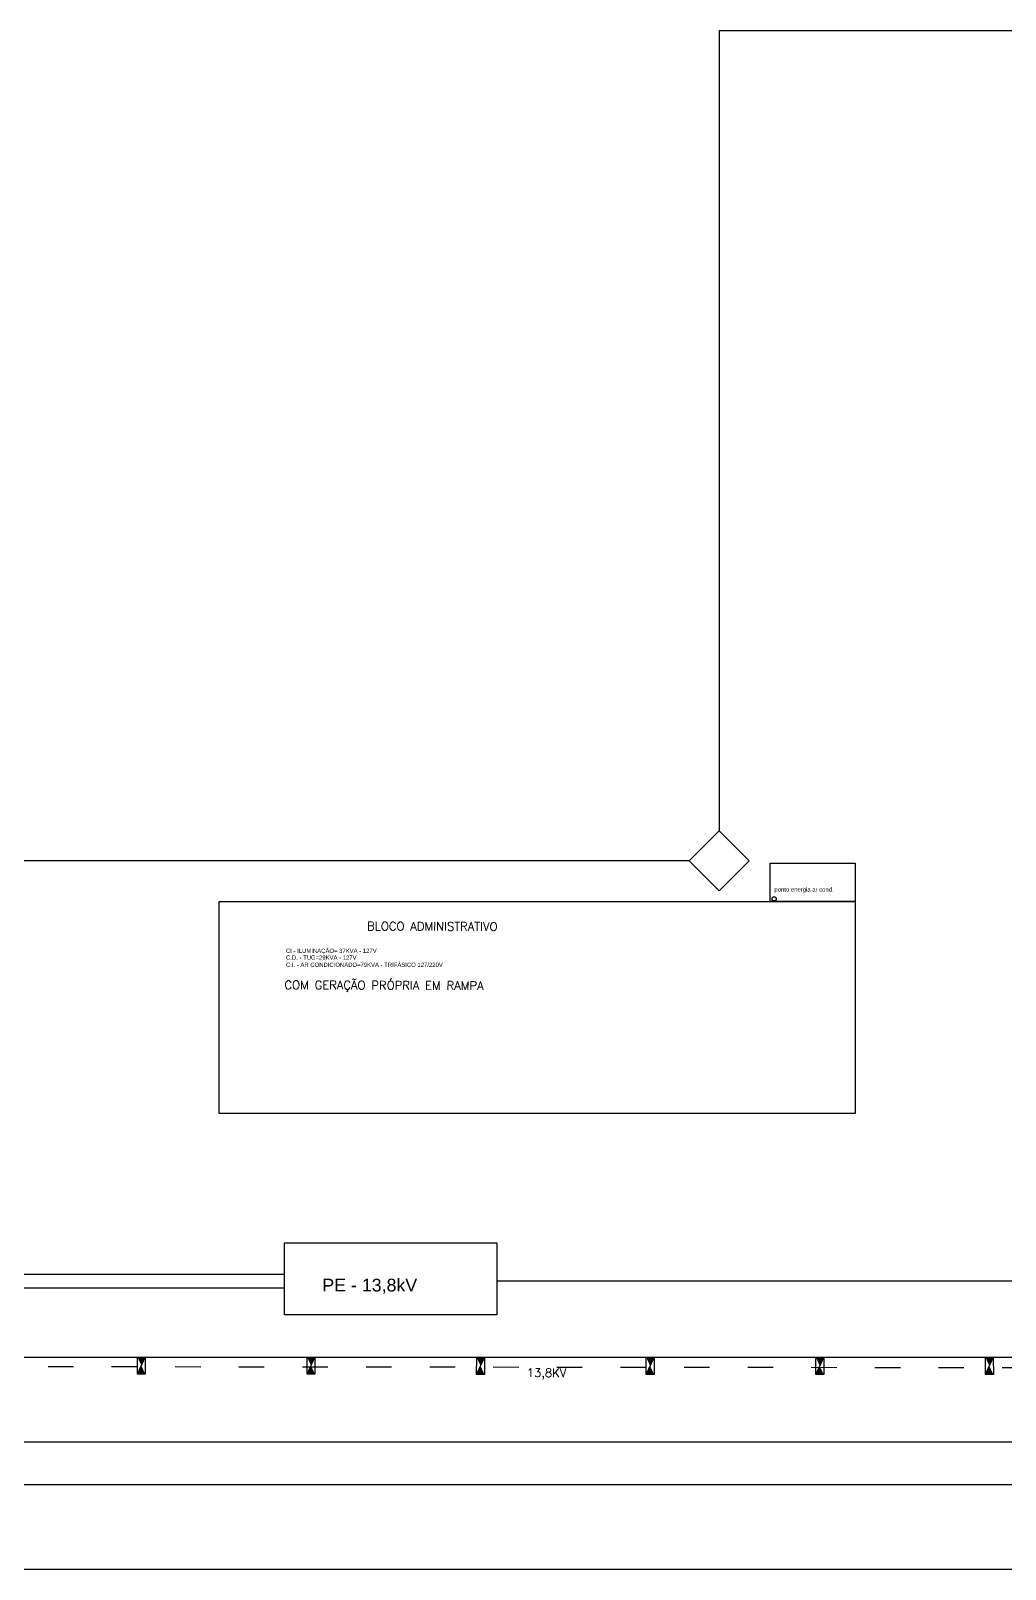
# Model space of a CAD drawing. Header units: millimetres. Extents: x 41744 to 43175, y -1555 to -730.
# Drawn here: x 42457.6 to 42687.4, y -1555.4 to -1192.8 of the extents above; entities that cross this region are included whole.
import ezdxf

# ---------------------------------------------------------------- set-up
doc = ezdxf.new("R2010")
doc.units = ezdxf.units.MM
doc.header["$LTSCALE"] = 0.5
doc.linetypes.add('ACAD_ISO03W100', pattern=[30, 12, -18])
doc.linetypes.add('CONTINUO', pattern=[0])
doc.layers.add('POSTE', color=7, linetype='Continuous')
doc.layers.add('SE', color=30, linetype='Continuous')
doc.styles.get("Standard").update_dxf_attribs({"font": 'arial.ttf'})
doc.styles.add('VERT', font='romans.shx', dxfattribs={"height": 1.5})

# ---------------------------------------------------------------- blocks, each defined once
blk = doc.blocks.new('POSTE PADRAO')
at = {"layer": 'POSTE'}
h = blk.add_hatch(color=256, dxfattribs=at)
h.paths.add_polyline_path([(46, 0), (0, -99), (93, -99)])
h.paths.add_polyline_path([(92, 99), (0, 99), (46, 0)])
at = {"layer": 'POSTE', "color": 0}
blk.add_lwpolyline([(0, -99), (0, 99), (92, 99), (93, -99)], close=True, dxfattribs=at)
at = {"layer": 'POSTE'}
blk.add_lwpolyline([(0, -99), (92, 99)], dxfattribs=at)

msp = doc.modelspace()

# ---------------------------------------------------------------- linework, layer by layer
at = {"color": 1, "linetype": 'ACAD_ISO03W100'}
msp.add_line((42146.65, -1507.31), (43174.98, -1508.37), dxfattribs=at)
at = {"color": 2, "linetype": 'Continuous'}
for p, q in [((42150.66, -1505.42), (42942.04, -1505.42)), ((42150.66, -1525.42), (43150.16, -1525.42)), ((42150.66, -1535.42), (43150.16, -1535.42)), ((42150.66, -1555.42), (43150.16, -1555.42))]:
    msp.add_line(p, q, dxfattribs=at)
for p, q in [((42483.65, -1507.42), (42483.69, -1507.42)), ((42523.65, -1507.42), (42523.69, -1507.42)), ((42563.65, -1507.52), (42563.69, -1507.52)), ((42603.65, -1507.52), (42603.69, -1507.52)), ((42643.65, -1507.52), (42643.69, -1507.52)), ((42683.65, -1507.52), (42683.69, -1507.52))]:
    msp.add_line(p, q)
at = {"color": 2, "linetype": 'CONTINUO'}
for points in [[(42651.99, -1398.01), (42631.99, -1398.01), (42631.99, -1389.01), (42651.99, -1389.01)], [(42501.99, -1398.01), (42651.99, -1398.01), (42651.99, -1448.01), (42501.99, -1448.01)]]:
    msp.add_lwpolyline(points, close=True, dxfattribs=at)
at = {"linetype": 'ACAD_ISO03W100'}
msp.add_circle((42632.88, -1397.4), 0.492, dxfattribs=at)
at = {"layer": 'SE'}
for p, q in [((42806.81, -1192.75), (42619.92, -1192.75)), ((42619.92, -1192.75), (42619.92, -1381.38)), ((42619.92, -1381.38), (42612.85, -1388.46)), ((42612.85, -1388.46), (42276.99, -1388.46)), ((42269.92, -1485.86), (42517.4, -1485.86)), ((42222.5, -1489.12), (42517.4, -1489.12)), ((42567.47, -1487.41), (42933.89, -1487.41))]:
    msp.add_line(p, q, dxfattribs=at)
for points in [[(42619.92, -1395.53), (42626.99, -1388.46), (42619.92, -1381.38), (42612.85, -1388.46)], [(42567.47, -1495.42), (42567.47, -1495.42), (42517.4, -1495.42), (42517.4, -1495.42), (42517.4, -1478.46), (42517.4, -1478.46), (42567.47, -1478.46), (42567.47, -1478.46)]]:
    msp.add_lwpolyline(points, close=True, dxfattribs=at)

# ---------------------------------------------------------------- block references
at = {"xscale": 0.02000000000000001, "yscale": 0.02000000000000001, "zscale": 0.02000000000000001, "rotation": 359.8567546559424}
for p in [(42482.73, -1507.42), (42522.73, -1507.42), (42562.73, -1507.52), (42602.73, -1507.52), (42642.73, -1507.52), (42682.73, -1507.52)]:
    msp.add_blockref('POSTE PADRAO', p, dxfattribs=at)

# ---------------------------------------------------------------- texts
at = {"color": 4, "linetype": 'ACAD_ISO03W100'}
for s, p in [('ponto energia ar cond. ', (42632.95, -1395.66)), ('CI - ILUMINAÇÃO= 37KVA - 127V', (42517.76, -1410.13)), ('C.D. - TUG=29KVA - 127V', (42517.76, -1411.72)), ('C.I. - AR CONDICIONADO=79KVA - TRIFÁSICO 127/220V', (42517.76, -1413.43))]:
    msp.add_text(s, height=1, dxfattribs=at).set_placement(p)
at = {"linetype": 'Continuous', "lineweight": -3, "style": 'VERT'}
for s, p in [('BLOCO ADMINISTRATIVO', (42536.88, -1404.81, 1760)), ('COM GERAÇÃO PRÓPRIA EM RAMPA', (42517.4, -1418.66, 1760)), ('13,8KV', (42574.53, -1510.09, 1760))]:
    msp.add_text(s, height=2, rotation=359.7733, dxfattribs=at).set_placement(p)
at = {"layer": 'SE', "insert": (42526.34, -1486.94), "char_height": 3, "attachment_point": 1}
msp.add_mtext_dynamic_manual_height_columns('PE - 13,8kV', width=50.0723, gutter_width=12.5, heights=[0], dxfattribs=at)

doc.saveas('drawing.dxf')
